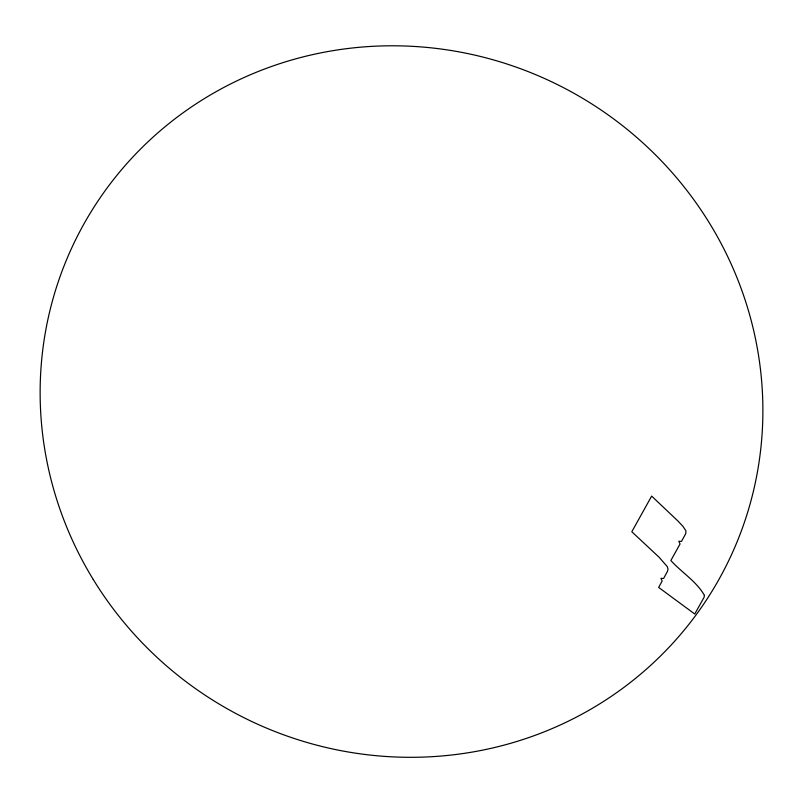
<?xml version="1.0" encoding="UTF-8"?>
<svg xmlns="http://www.w3.org/2000/svg" width="803" height="803" viewBox="0 0 803 803"><rect width="100%" height="100%" fill="white"/><g stroke="black" fill="none" stroke-linecap="round" stroke-linejoin="round"><path stroke-width="1.2" d="M704.452 595.414L704.04 597.392L694.746 614.014L658.631 587.405L662.174 581.041L660.929 578.331L663.589 578.501L667.474 571.335L668.016 569.126L667.273 566.597L659.082 557.232L631.81 531.747L651.655 496.103L677.792 520.876L682.972 526.366L685.903 530.793L685.752 533.634L681.476 541.413L678.806 541.242L680.061 543.962L670.856 560.514C681.556 572.368 696.532 581.402 704.452 595.414M93.228 579.455A363.869 353.21 29.1 0 0 718.946 579.405A363.869 353.21 29.1 0 0 392.356 45.791A363.869 353.21 29.1 0 0 93.228 579.455"/></g></svg>
